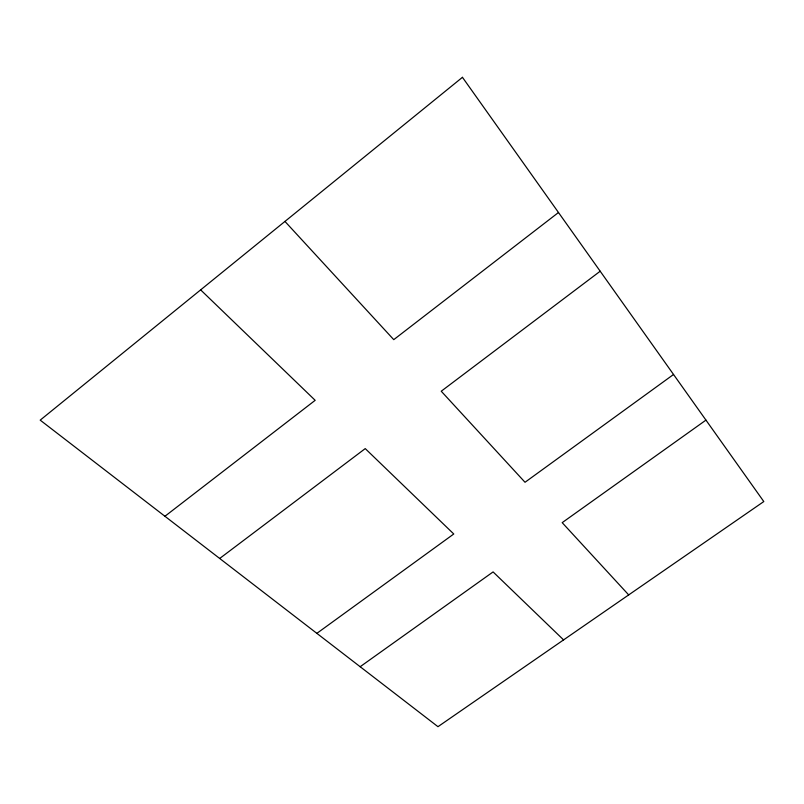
<?xml version="1.0" encoding="UTF-8"?>
<svg xmlns="http://www.w3.org/2000/svg" width="804" height="804" viewBox="0 0 804 804"><rect width="100%" height="100%" fill="white"/><g stroke="black" fill="none" stroke-linecap="round" stroke-linejoin="round"><path stroke-width="1.21" d="M164.941 516.269L315.168 400.322L200.638 289.872M558.478 212.507L393.759 339.65L284.948 221.422M219.703 558.468L365.237 448.602L453.768 533.987L316.866 633.351M600.186 271.229L441.235 391.226L525.022 482.269L673.541 374.483M360.162 666.717L493.093 571.915L563.584 639.894M705.952 420.12L562.187 522.65L628.698 594.91M462.451 77.315L40.2 420.14L437.969 726.685L763.8 501.555L462.451 77.315"/></g></svg>
